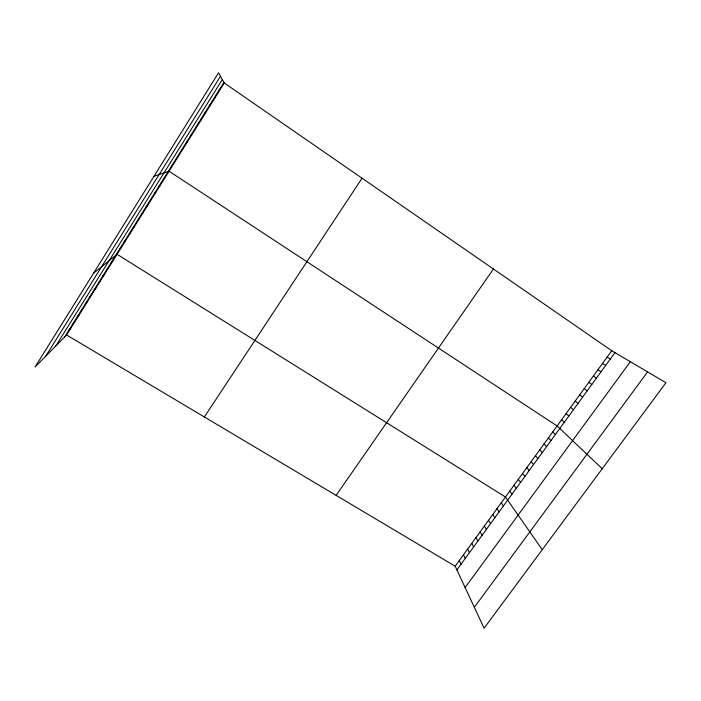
<?xml version="1.0" encoding="UTF-8"?>
<svg xmlns="http://www.w3.org/2000/svg" width="701" height="701" viewBox="0 0 701 701"><rect width="100%" height="100%" fill="white"/><g stroke="black" fill="none" stroke-linecap="round" stroke-linejoin="round"><path stroke-width="1.05" d="M45.81 356.082L220.5 76.295M55.852 345.882L222.322 79.546M64.729 336.866L223.926 82.403M66.586 334.982L224.259 82.998L218.537 72.799L35.05 367.009L66.586 334.982L455.168 566.215L484.076 628.201L665.95 382.728L611.754 350.745L224.259 82.998M204.35 416.955L362.058 178.212M336.121 495.37L493.425 268.982M455.168 566.215L611.754 350.745M456.894 569.922L614.97 352.647M465.113 587.543L630.33 361.707M474.323 607.294L647.593 371.898M68.917 330.162L70.74 328.348M73.123 323.45L74.902 321.698M77.329 316.721L79.073 315.029M81.553 309.973L83.253 308.344M85.785 303.218L87.441 301.649M90.026 296.435L91.647 294.928M94.276 289.636L95.853 288.199M98.534 282.827L100.077 281.451M102.81 276.001L104.309 274.687M107.095 269.149L108.559 267.905M111.389 262.288L112.808 261.114M93.496 273.294L117.067 254.297L505.465 497.009L542.259 549.672M120.002 248.513L121.343 247.471M124.331 241.6L125.628 240.618M128.669 234.669L129.922 233.757M133.015 227.72L134.233 226.879M137.37 220.754L138.544 219.974M141.733 213.779L142.873 213.06M146.115 206.777L147.21 206.129M150.505 199.759L151.556 199.18M154.903 192.722L155.92 192.214M159.32 185.669L160.284 185.23M163.745 178.606L164.665 178.238M153.975 176.31L169.055 171.219L557.102 425.954L602.22 468.741M172.753 164.192L173.594 163.964M177.344 156.858L178.142 156.7M181.953 149.497L182.698 149.418M186.562 142.119L187.272 142.11M191.198 134.723L191.855 134.785M195.833 127.302L196.446 127.451M200.486 119.871L201.056 120.09M205.148 112.414L205.673 112.703M607.145 357.098L610.317 359.052M602.536 363.425L605.664 365.44M597.944 369.742L601.029 371.81M593.37 376.051L596.402 378.163M588.796 382.334L591.793 384.507M584.24 388.608L587.184 390.834M209.827 104.94L210.3 105.308M579.692 394.873L582.592 397.152M575.153 401.112L578.01 403.452M570.623 407.351L573.436 409.735M566.101 413.564L568.879 416.008M561.597 419.768L564.323 422.256M552.747 431.947L555.385 434.541M548.401 437.923L551.004 440.579M214.515 97.448L214.944 97.886M544.064 443.891L546.622 446.59M539.735 449.849L542.259 452.592M535.415 455.79L537.895 458.585M531.113 461.714L533.549 464.561M526.81 467.628L529.211 470.529M522.525 473.525L524.883 476.478M518.249 479.414L520.563 482.411M513.973 485.294L516.251 488.334M219.211 89.938L219.597 90.455M509.715 491.156L511.949 494.249M501.224 502.845L503.379 506.026M496.991 508.663L499.103 511.905M492.768 514.481L494.845 517.759M488.553 520.273L490.586 523.603M484.347 526.065L486.345 529.439M480.15 531.84L482.104 535.257M475.961 537.597L477.88 541.067M471.791 543.345L473.666 546.868M467.62 549.085L469.46 552.651M463.457 554.806L465.262 558.417M459.304 560.52L461.074 564.174"/></g></svg>
